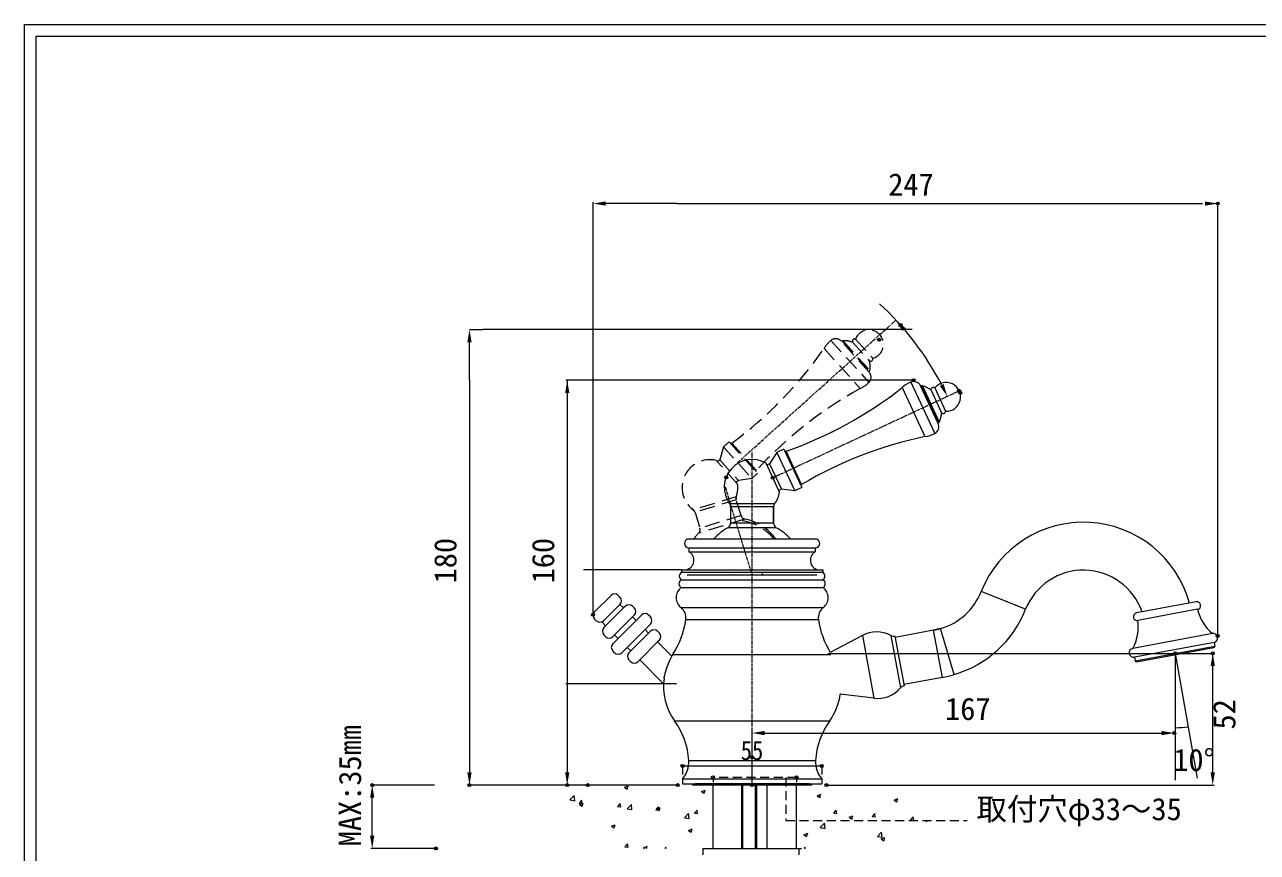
# Model space of a CAD drawing. Units: millimetres, scale not verified. Extents: x -426 to 426, y -295 to 295.
# Drawn here: x -425.8 to 60.9, y -32.1 to 294.6 of the extents above; entities that cross this region are included whole.
import ezdxf
from ezdxf.enums import TextEntityAlignment as Align

# ---------------------------------------------------------------- set-up
doc = ezdxf.new("R2010")
doc.units = ezdxf.units.MM
doc.header["$LTSCALE"] = 3
doc.header["$PDMODE"] = 32
doc.header["$PDSIZE"] = 1.2
for name, pattern in [('DASHED1', [1.8, 1.2, -0.6]), ('DASHED2', [3, 2, -1]), ('USER1', [0.6, 0.375, -0.075, 0.075, -0.075])]:
    doc.linetypes.add(name, pattern=pattern)
doc.layers.add('0-0_0', color=7, linetype='Continuous', lineweight=18)
doc.layers.add('0-1_02___PRT_ALL_AXES', color=7, linetype='Continuous', lineweight=18)
doc.styles.add('ＭＳ ゴシック', font='')
doc.styles.get('ＭＳ ゴシック').set_extended_font_data('MS Gothic')

# ---------------------------------------------------------------- blocks, each defined once
blk = doc.blocks.new('X85')
at = {"layer": '0-0_0'}
for p, q in [((3574.999, -679.116), (3576.052, -679.826)), ((3575.004, -679.117), (3576.486, -678.548)), ((3576.052, -679.824), (3576.481, -678.545)), ((3605.418, -680.811), (3606.471, -681.521)), ((3605.423, -680.812), (3606.905, -680.243)), ((3606.471, -681.519), (3606.9, -680.24)), ((3553.483, -684.131), (3555.131, -682.413)), ((3553.484, -684.138), (3555.366, -684.43)), ((3555.366, -684.423), (3555.132, -682.413)), ((3557.077, -685.376), (3558.342, -685.487)), ((3557.088, -685.376), (3558.108, -684.16)), ((3557.214, -685.943), (3558.267, -686.653)), ((3557.219, -685.944), (3558.701, -685.375)), ((3558.339, -685.511), (3558.094, -684.184)), ((3558.267, -686.651), (3558.696, -685.372)), ((3572.27, -686.705), (3573.29, -685.489)), ((3573.521, -686.839), (3573.276, -685.512)), ((3576.073, -687.635), (3577.721, -685.917)), ((3577.956, -687.927), (3577.722, -685.917)), ((3572.259, -686.704), (3573.524, -686.815)), ((3576.074, -687.642), (3577.956, -687.934)), ((3587.441, -688.032), (3588.706, -688.143)), ((3587.452, -688.033), (3588.472, -686.817)), ((3587.633, -687.638), (3588.686, -688.348)), ((3587.639, -687.639), (3589.121, -687.07)), ((3588.703, -688.168), (3588.458, -686.841)), ((3588.686, -688.346), (3589.115, -687.067)), ((3598.663, -691.138), (3600.311, -689.42)), ((3600.546, -691.43), (3600.312, -689.42)), ((3602.623, -689.361), (3603.888, -689.471)), ((3602.634, -689.361), (3603.654, -688.145)), ((3603.885, -689.496), (3603.64, -688.169)), ((3569.849, -694.465), (3570.902, -695.175)), ((3569.854, -694.466), (3571.336, -693.897)), ((3570.901, -695.173), (3571.331, -693.894)), ((3598.664, -691.145), (3600.546, -691.437)), ((3600.273, -696.161), (3601.755, -695.593)), ((3601.321, -696.868), (3601.75, -695.589)), ((3600.268, -696.16), (3601.321, -696.87)), ((3575.196, -702.626), (3576.461, -702.736)), ((3575.207, -702.626), (3576.227, -701.41)), ((3576.458, -702.761), (3576.213, -701.434)), ((3582.483, -702.987), (3582.899, -703.267)), ((3582.488, -702.988), (3583.971, -702.419)), ((3583.68, -703.267), (3583.965, -702.416)), ((3590.965, -703.267), (3591.409, -702.738)), ((3591.488, -703.267), (3591.395, -702.762))]:
    blk.add_line(p, q, dxfattribs=at)
blk = doc.blocks.new('X86')
at = {"layer": '0-0_0'}
for p, q in [((3651.035, -682.46), (3652.088, -683.17)), ((3651.04, -682.462), (3652.522, -681.893)), ((3652.088, -683.168), (3652.517, -681.889)), ((3681.454, -684.155), (3682.507, -684.865)), ((3681.46, -684.157), (3682.942, -683.588)), ((3682.507, -684.864), (3682.936, -683.584)), ((3657.606, -689.378), (3658.871, -689.489)), ((3657.617, -689.379), (3658.638, -688.163)), ((3658.868, -689.515), (3658.623, -688.188)), ((3663.669, -690.982), (3664.722, -691.692)), ((3663.675, -690.984), (3665.157, -690.415)), ((3664.722, -691.69), (3665.151, -690.411)), ((3672.788, -690.706), (3674.053, -690.817)), ((3672.799, -690.707), (3673.82, -689.491)), ((3674.05, -690.843), (3673.805, -689.516)), ((3687.982, -692.035), (3689.002, -690.819)), ((3689.232, -692.171), (3688.987, -690.845)), ((3652.312, -695.044), (3653.96, -693.326)), ((3652.313, -695.051), (3654.195, -695.343)), ((3654.195, -695.336), (3653.961, -693.326)), ((3687.97, -692.035), (3689.235, -692.145)), ((3694.089, -692.677), (3694.189, -692.745)), ((3694.094, -692.679), (3694.534, -692.51)), ((3645.885, -697.809), (3646.938, -698.519)), ((3645.89, -697.811), (3647.372, -697.242)), ((3646.937, -698.517), (3647.367, -697.238)), ((3674.902, -698.548), (3676.55, -696.829)), ((3674.903, -698.555), (3676.785, -698.847)), ((3676.304, -699.504), (3677.357, -700.214)), ((3676.31, -699.506), (3677.792, -698.937)), ((3676.785, -698.84), (3676.551, -696.83)), ((3677.357, -700.213), (3677.786, -698.933)), ((3645.964, -703.267), (3646.393, -702.756)), ((3646.467, -703.267), (3646.378, -702.781))]:
    blk.add_line(p, q, dxfattribs=at)

msp = doc.modelspace()

# ---------------------------------------------------------------- linework, layer by layer
at = {"layer": '0-0_0'}
for p, q in [((-425.841, 294.617), (425.594, 294.617)), ((-425.841, -294.604), (-425.841, 294.617)), ((-421.34, 290.116), (421.093, 290.116)), ((-421.34, -290.102), (-421.34, 290.116)), ((-79.427, 151.308), (-70.418, 131.988)), ((-75.911, 153.522), (-66.462, 133.259)), ((-65.175, 137.163), (-72.093, 151.999)), ((-71.713, 151.972), (-72.015, 151.831)), ((-71.713, 151.972), (-64.951, 137.471)), ((-71.393, 152.007), (-64.718, 137.694)), ((-66.507, 151.178), (-62.213, 141.969)), ((-67.967, 150.309), (-63.817, 141.41)), ((-64.951, 137.471), (-65.253, 137.33)), ((-126.088, 127.003), (-128.807, 125.735)), ((-126.088, 127.003), (-119.03, 111.867)), ((-128.807, 125.735), (-121.749, 110.6)), ((-119.047, 113.068), (-125.179, 126.219)), ((-127.771, 110.026), (-133.117, 121.49)), ((-131.681, 121.25), (-127.032, 111.281)), ((-127.032, 111.281), (-128.119, 110.774)), ((-121.749, 110.6), (-127.032, 111.281)), ((-119.03, 111.867), (-121.749, 110.6)), ((-129.716, 105.469), (-147.485, 105.469)), ((-147.101, 104.29), (-147.101, 97.787)), ((-130.101, 104.29), (-147.101, 104.29)), ((-130.101, 97.787), (-147.101, 97.787)), ((-129.055, 96.03), (-148.146, 96.03)), ((-163.551, 88.06), (-163.551, 86.56)), ((-163.551, 88.06), (-113.651, 88.06)), ((-113.651, 88.06), (-113.651, 86.56)), ((-163.551, 86.56), (-113.651, 86.56)), ((-166.501, 79.41), (-110.701, 79.41)), ((-166.501, 79.41), (-166.501, 78.41)), ((-166.501, 78.41), (-110.701, 78.41)), ((-134.601, 77.955), (-134.601, 77.433)), ((-110.701, 79.41), (-110.701, 78.41)), ((-166.696, 75.41), (-110.506, 75.41)), ((-164.198, 77.433), (-113.003, 77.433)), ((-145.864, 77.461), (-145.903, 77.433)), ((-140.768, 77.433), (-140.699, 77.447)), ((-166.696, 72.41), (-110.506, 72.41)), ((-30.622, 63.797), (-48.187, 70.774)), ((-166.666, 64.46), (-110.535, 64.46)), ((36.75, 66.755), (13.152, 62.381)), ((37.296, 63.805), (13.698, 59.431)), ((-164.783, 59.793), (-112.418, 59.793)), ((-66.938, 55.513), (-82.178, 52.688)), ((-64.205, 56.166), (-66.938, 55.513)), ((-63.494, 36.929), (-66.938, 55.513)), ((-58.873, 38.034), (-64.205, 56.166)), ((43.143, 54.21), (11.679, 48.378)), ((-95.09, 53.498), (-107.765, 46.759)), ((-95.09, 53.498), (-90.497, 28.722)), ((-83.847, 53.461), (-80.015, 32.785)), ((-82.279, 53.229), (-78.634, 33.564)), ((43.781, 50.768), (12.317, 44.937)), ((12.59, 43.462), (44.054, 49.293)), ((13.173, 43.061), (43.654, 48.711)), ((43.781, 50.768), (44.054, 49.293)), ((-169.932, 45.959), (-170.139, 45.63)), ((-169.932, 45.959), (-107.474, 45.959)), ((12.317, 44.937), (12.59, 43.462)), ((-63.494, 36.929), (-78.734, 34.105)), ((-90.497, 28.722), (-103.802, 30.355)), ((-103.757, 30.717), (-103.759, 30.733)), ((-169.219, 19.808), (-107.983, 19.808)), ((-163.632, 4.117), (-113.569, 4.117)), ((-166.101, -3.09), (-166.101, -5.09)), ((-166.101, -3.09), (-111.101, -3.09)), ((-111.101, -3.09), (-111.101, -5.09)), ((-166.101, -5.09), (-111.101, -5.09)), ((-162.101, -5.09), (-162.101, -5.59)), ((-115.101, -5.59), (-162.101, -5.59)), ((-116.1, -5.09), (-161.1, -5.09)), ((-115.101, -5.09), (-115.101, -5.59)), ((-158.1, -30.59), (-158.1, -33.09)), ((-158.1, -30.59), (-119.1, -30.59)), ((-120.1, -30.59), (-120.1, -33.09))]:
    msp.add_line(p, q, dxfattribs=at)
at = {"layer": '0-0_0', "color": 4}
for p, q in [((-201.392, 61.657), (-201.392, 224.495)), ((-168.392, 223.995), (39.236, 223.995)), ((-201.392, 104.42), (-201.392, 193.213)), ((-83.62, 176.38), (-81.842, 177.981)), ((-250.205, 154.234), (-250.205, -0.59)), ((-75.355, 154.234), (-212.114, 154.234)), ((-211.614, 154.234), (-211.614, -0.59)), ((28.561, 46.41), (43.773, 46.41)), ((43.273, -0.59), (43.273, 46.41)), ((-138.6, -5.09), (-138.6, 15.454)), ((-133.6, 14.954), (23.061, 14.954)), ((-263.985, -5.59), (-289.115, -5.59)), ((-168.457, -5.59), (-212.114, -5.59)), ((-108.743, -5.59), (43.773, -5.59)), ((-288.615, -25.59), (-288.615, -10.59)), ((-263.985, -30.59), (-289.115, -30.59))]:
    msp.add_line(p, q, dxfattribs=at)
at = {"layer": '0-0_0', "color": 4, "lineweight": 9}
for p, q in [((-168.392, 223.995), (-198.859, 223.995)), ((45.222, 53.306), (45.222, 223.995)), ((-250.205, 174.234), (-244.759, 174.234)), ((-250.205, 154.234), (-250.205, 171.377)), ((-108.743, 46.41), (43.773, 46.41)), ((-138.6, 5.43), (-138.6, 9.88)), ((-166.101, 1.962), (-111.101, 1.962)), ((-166.101, 1.962), (-166.101, -1.362)), ((-111.101, 1.962), (-111.101, -1.362)), ((-229.803, -5.59), (-250.205, -5.59)), ((-211.614, -5.59), (-229.803, -5.59))]:
    msp.add_line(p, q, dxfattribs=at)
at = {"layer": '0-0_0', "color": 1, "linetype": 'USER1'}
for p, q in [((-144.335, 121.712), (-83.991, 176.046)), ((-130.457, 115.743), (-56.864, 150.06)), ((-138.6, -5.59), (-138.601, 125.955)), ((-138.845, 78.168), (-149.168, 112.191))]:
    msp.add_line(p, q, dxfattribs=at)
at = {"layer": '0-0_0', "color": 2, "linetype": 'DASHED2'}
for p, q in [((-97.783, 170.463), (-90.985, 162.913)), ((-110.177, 166.811), (-95.913, 150.969)), ((-107.462, 169.956), (-92.501, 153.34)), ((-92.411, 157.45), (-103.365, 169.615)), ((-102.993, 169.701), (-103.241, 169.478)), ((-102.993, 169.701), (-92.287, 157.811)), ((-102.698, 169.828), (-92.13, 158.091)), ((-98.925, 169.206), (-92.355, 161.909)), ((-92.287, 157.811), (-92.535, 157.588)), ((-147.692, 129.925), (-149.922, 127.918)), ((-149.922, 127.918), (-138.747, 115.507)), ((-147.692, 129.925), (-136.518, 117.514)), ((-136.885, 118.657), (-146.594, 129.441)), ((-144.339, 113.198), (-152.802, 122.598)), ((-151.359, 122.788), (-143.998, 114.614)), ((-136.518, 117.514), (-138.747, 115.507)), ((-143.998, 114.614), (-144.89, 113.811)), ((-138.747, 115.507), (-143.998, 114.614)), ((-144.866, 108.271), (-161.859, 103.076)), ((-142.988, 100.813), (-144.889, 107.031)), ((-141.474, 99.438), (-159.731, 93.856)), ((-142.988, 100.813), (-159.245, 95.843))]:
    msp.add_line(p, q, dxfattribs=at)
at = {"layer": '0-0_0', "lineweight": 15}
for p, q in [((-113.003, 91.433), (-164.198, 91.433)), ((-166.501, 79.41), (-205.238, 79.41)), ((-200.827, 62.789), (-194.321, 69.294)), ((-190.786, 68.587), (-191.493, 69.294)), ((-197.857, 58.687), (-190.786, 65.759)), ((-197.291, 59.253), (-190.786, 65.759)), ((-196.443, 57.273), (-189.372, 64.344)), ((-189.372, 64.344), (-190.786, 65.759)), ((-188.665, 65.051), (-189.372, 64.344)), ((-185.129, 64.344), (-185.836, 65.051)), ((-200.12, 59.253), (-200.827, 59.96)), ((-196.443, 57.273), (-197.857, 58.687)), ((-192.907, 53.738), (-185.836, 60.809)), ((-191.493, 52.324), (-184.422, 59.395)), ((-185.129, 61.516), (-185.836, 60.809)), ((-184.422, 59.395), (-185.836, 60.809)), ((-182.301, 61.516), (-184.422, 59.395)), ((-178.765, 60.809), (-179.472, 61.516)), ((-197.15, 56.566), (-196.443, 57.273)), ((-197.15, 53.738), (-196.443, 53.031)), ((-193.614, 53.031), (-192.907, 53.738)), ((-191.493, 52.324), (-192.907, 53.738)), ((-187.957, 48.788), (-180.886, 55.859)), ((-186.543, 47.374), (-179.472, 54.445)), ((-178.765, 57.98), (-180.886, 55.859)), ((-179.472, 54.445), (-180.886, 55.859)), ((-178.765, 55.152), (-179.472, 54.445)), ((-175.229, 54.445), (-175.937, 55.152)), ((-193.614, 50.202), (-191.493, 52.324)), ((-190.079, 46.667), (-187.957, 48.788)), ((-186.543, 47.374), (-187.957, 48.788)), ((-183.008, 43.838), (-175.937, 50.909)), ((-175.229, 51.616), (-175.937, 50.909)), ((-170.315, 45.287), (-175.937, 50.909)), ((-192.907, 46.667), (-193.614, 47.374)), ((-187.25, 46.667), (-186.543, 47.374)), ((-187.25, 43.838), (-186.543, 43.131)), ((-183.715, 43.131), (-183.008, 43.838)), ((-173.579, 34.41), (-183.008, 43.838)), ((28.495, 46.41), (37.178, -2.831)), ((28.495, 46.41), (28.495, -3.59)), ((-168.457, 34.41), (-212.114, 34.41)), ((-154.05, -30.59), (-154.05, -5.59))]:
    msp.add_line(p, q, dxfattribs=at)
at = {"layer": '0-0_0', "color": 4, "linetype": 'DASHED1', "lineweight": 9}
for p, q in [((-154.05, -2.551), (-154.05, -4.373)), ((-121.05, -2.551), (-154.05, -2.551)), ((-121.05, -2.551), (-121.05, -4.373))]:
    msp.add_line(p, q, dxfattribs=at)
at = {"layer": '0-0_0', "color": 2}
for p, q in [((-142.35, -5.59), (-142.35, -30.59)), ((-137.35, -5.59), (-137.35, -30.59))]:
    msp.add_line(p, q, dxfattribs=at)
at = {"layer": '0-0_0', "color": 4, "lineweight": 9}
msp.add_lwpolyline([(-75.355, 174.234), (-212.114, 174.234), (-244.759, 174.234)], dxfattribs=at)
at = {"layer": '0-0_0', "color": 2, "linetype": 'DASHED2'}
for points in [[(-149.922, 127.918), (-151.359, 122.788), (-152.251, 121.986)], [(-144.889, 107.031), (-161.146, 102.061), (-159.245, 95.843)]]:
    msp.add_lwpolyline(points, dxfattribs=at)
at = {"layer": '0-0_0'}
for points in [[(-128.807, 125.735), (-131.681, 121.25), (-132.768, 120.743)], [(-130.101, 97.787), (-130.101, 104.29), (-130.101, 97.787)], [(-173.392, 36.517), (-173.353, 36.716), (-173.313, 36.914), (-173.271, 37.112), (-173.228, 37.309), (-173.183, 37.507), (-173.137, 37.704), (-173.09, 37.9), (-173.041, 38.097), (-172.991, 38.293), (-172.94, 38.488), (-172.887, 38.684), (-172.834, 38.878), (-172.778, 39.073), (-172.722, 39.267), (-172.664, 39.461), (-172.606, 39.655), (-172.546, 39.848), (-172.484, 40.041), (-172.422, 40.233), (-172.358, 40.425), (-172.293, 40.617), (-172.227, 40.808), (-172.16, 40.999), (-172.092, 41.19), (-172.023, 41.38), (-171.952, 41.569), (-171.881, 41.759), (-171.808, 41.947), (-171.734, 42.136), (-171.66, 42.324), (-171.584, 42.511), (-171.507, 42.698), (-171.429, 42.885), (-171.35, 43.071), (-171.27, 43.257), (-171.189, 43.442), (-171.107, 43.627), (-171.023, 43.812), (-170.939, 43.996)], [(-170.939, 43.996), (-170.854, 44.179), (-170.768, 44.362), (-170.681, 44.545), (-170.593, 44.727), (-170.504, 44.908), (-170.414, 45.089), (-170.323, 45.27), (-170.232, 45.45), (-170.139, 45.63)]]:
    msp.add_lwpolyline(points, dxfattribs=at)
at = {"layer": '0-0_0', "color": 4, "linetype": 'DASHED1', "lineweight": 9}
msp.add_lwpolyline([(-125.34, -2.591), (-125.34, -19.547), (-53.753, -19.547)], dxfattribs=at)
at = {"layer": '0-0_0', "color": 4}
msp.add_arc((-166.712, 98.837), 116.046, 27.46885, 47.53115, dxfattribs=at)
at = {"layer": '0-0_0', "color": 2, "linetype": 'DASHED2'}
for centre, radius, start, end in [((-105.594, 167.608), 3, 42, 128.50419), ((-98.134, 169.634), 0.9, 67.09961, 208.42676), ((-92.463, 168.418), 5.7, 285.03114, 158.96886), ((-240.38, 257.264), 158.539, 306.2681, 325.21195), ((-100.489, 161.191), 11.2, 128.50419, 149.8832), ((-102.659, 169.329), 0.5, 94.4612, 132), ((-102.076, 161.852), 8, 66.8081, 94.4612), ((-91.846, 162.651), 0.9, 235.57324, 16.90039), ((-99.997, 159.544), 8, 349.5388, 17.1919), ((-94.641, 155.443), 3, 315.49581, 42), ((-92.622, 158.182), 0.5, 312, 349.5388), ((-19.565, 12.024), 158.539, 118.78805, 137.7319), ((-100.489, 161.191), 11.2, 294.1168, 315.49581), ((-145.166, 127.12), 2.725, 121.59686, 131.99714), ((-155.259, 111.876), 11, 77.0968, 233.12893), ((-139.044, 120.32), 2.725, 312.00286, 322.40314), ((-155.259, 111.876), 11, 340.87107, 6.9032), ((-142.977, 107.616), 2, 160.87107, 197), ((-163.059, 101.476), 2, 17, 53.12893), ((-145.463, 78.967), 20, 38.55688, 86.49257), ((-141.075, 101.398), 2, 197, 258.49257), ((-145.464, 79.84), 20, 35.42556, 78.49257), ((-145.464, 79.84), 20, 135.50743, 144.57444), ((-161.158, 95.258), 2, 315.50743, 17)]:
    msp.add_arc(centre, radius, start, end, dxfattribs=at)
at = {"layer": '0-0_0'}
for centre, radius, start, end in [((-177.495, 275.877), 158.539, 289.2681, 308.21195), ((-71.806, 143.102), 11.2, 111.50419, 132.8832), ((-74.812, 150.731), 3, 25, 111.50419), ((-71.501, 151.519), 0.5, 77.4612, 115), ((-73.13, 144.198), 8, 49.8081, 77.4612), ((-67.085, 150.487), 0.9, 50.09961, 191.42676), ((-62.018, 147.666), 5.7, 268.03114, 141.96886), ((-71.817, 141.383), 8, 332.5388, 0.1919), ((-63.113, 141.971), 0.9, 218.57324, 359.90039), ((-67.894, 135.895), 3, 298.49581, 25), ((-65.162, 137.924), 0.5, 295, 332.5388), ((-38.03, -23.208), 158.539, 101.78805, 120.7319), ((-71.806, 143.102), 11.2, 277.1168, 298.49581), ((-138.601, 111.955), 11, 60.0968, 216.12893), ((-124.492, 123.581), 2.725, 104.59686, 114.99714), ((-120.625, 115.289), 2.725, 295.00286, 305.40314), ((-138.601, 111.955), 11, 323.87107, 349.9032), ((-138.601, 111.955), 11, 323.87107, 349.9032), ((-149.101, 104.29), 2, 0, 36.12893), ((-128.101, 104.29), 2, 143.87107, 180), ((-149.101, 97.787), 2, 298.50743, 0), ((-128.101, 97.787), 2, 180, 241.49257), ((-7.806, 54.734), 43.45, 15.39385, 158.33613), ((-138.601, 78.455), 20, 118.50743, 139.54146), ((-138.601, 78.455), 20, 40.45854, 61.49257), ((-163.551, 89.807), 1.75, 111.72392, 179.90535), ((-163.551, 89.81), 1.75, 180, 270), ((-113.651, 89.81), 1.75, 270, 0), ((-113.651, 89.807), 1.75, 0.09465, 68.27608), ((-165.491, 83.177), 3.9, 285.00921, 60.1695), ((-111.711, 83.177), 3.9, 119.8305, 254.99079), ((-165.751, 76.91), 1.6, 110.36413, 249.63587), ((-111.451, 76.91), 1.6, 290.36413, 69.63587), ((-7.806, 54.734), 24.55, 19.17602, 158.33613), ((-165.701, 73.91), 1.8, 123.55731, 236.44269), ((-111.501, 73.91), 1.8, 303.55731, 56.44269), ((-163.601, 68.41), 5, 126.8699, 232.18551), ((-113.601, 68.41), 5, 307.81449, 53.1301), ((-71.188, 79.911), 24.75, 286.38809, 338.33613), ((-169.732, 60.51), 5, 351.75812, 52.18551), ((-107.47, 60.51), 5, 127.81449, 188.24188), ((-71.188, 79.911), 43.65, 286.38809, 338.33613), ((37.023, 65.28), 1.5, 280.5, 100.5), ((54.553, 67.741), 17.7, 192.84845, 229.86046), ((-199.422, 64.81), 35, 327.41139, 351.75812), ((-77.779, 64.81), 35, 188.24188, 211.04857), ((-3.823, 56.922), 17.7, 331.13954, 8.15155), ((13.425, 60.906), 1.5, 100.5, 280.5), ((-89.503, 42.991), 11.9, 61.62313, 118), ((-71.922, 82.405), 27.35, 280.5, 286.38809), ((43.462, 52.489), 1.75, 280.5, 100.5), ((-82.743, 55.505), 2.323, 241.62313, 281.5396), ((43.563, 49.202), 0.5, 280.5, 10.5), ((-150.301, 33.41), 23.3, 147.41139, 148.36701), ((11.998, 46.657), 1.75, 100.5, 280.5), ((13.082, 43.553), 0.5, 190.5, 280.5), ((-150.301, 33.41), 23.3, 172.33552, 215.71527), ((-71.922, 82.405), 46.25, 280.5, 286.38809), ((-126.901, 33.41), 23.3, 324.28473, 352.46714), ((-89.047, 40.533), 11.9, 263, 319.37687), ((-78.252, 31.273), 2.323, 99.4604, 139.37687), ((-193.576, 2.295), 30, 3.4808, 35.71527), ((-83.625, 2.295), 30, 144.28473, 176.5192), ((-173.613, 3.51), 10, 318.70013, 3.4808), ((-103.588, 3.51), 10, 176.5192, 221.29987)]:
    msp.add_arc(centre, radius, start, end, dxfattribs=at)
at = {"layer": '0-0_0', "lineweight": 15}
for centre, radius, start, end in [((-192.907, 67.88), 2, 45, 135), ((-192.2, 67.173), 2, 315, 45), ((-187.25, 63.637), 2, 45, 135), ((-186.543, 62.93), 2, 315, 45), ((-199.413, 61.374), 2, 135, 225), ((-198.705, 60.667), 2, 225, 315), ((-180.886, 60.102), 2, 45, 135), ((-180.179, 59.395), 2, 315, 45), ((-195.736, 55.152), 2, 135, 225), ((-177.351, 53.738), 2, 45, 135), ((-176.644, 53.031), 2, 315, 45), ((-195.028, 54.445), 2, 225, 315), ((-192.2, 48.788), 2, 135, 225), ((-191.493, 48.081), 2, 225, 315), ((-185.836, 45.252), 2, 135, 225), ((-185.129, 44.545), 2, 225, 315), ((28.061, 57.073), 40, 270.62166, 277.95959)]:
    msp.add_arc(centre, radius, start, end, dxfattribs=at)
at = {"layer": '0-0_0'}
for p in [(45.222, 223.995), (-80.023, 175.984), (-88.503, 170.218), (-74.855, 154.234), (-56.864, 150.06), (-56.438, 149.331), (-148.846, 115.885), (-130.457, 115.743), (-201.392, 61.657), (45.222, 53.306), (28.495, 46.41), (43.273, 46.41), (28.061, 14.954), (-288.615, -5.59), (-250.205, -5.59), (-211.614, -5.59), (-203.485, -5.59), (-167.957, -5.59), (-138.6, -5.59), (-109.243, -5.59), (-263.485, -30.59)]:
    msp.add_point(p, dxfattribs=at)
at = {"layer": '0-0_0', "color": 6}
for p in [(-138.6, 5.43), (-166.101, 1.962), (-111.101, 1.962), (-154.05, -2.551), (-121.05, -2.551)]:
    msp.add_point(p, dxfattribs=at)
at = {"layer": '0-0_0', "color": 4}
for points in [[(-196.392, 224.828), (-196.392, 223.161), (-201.392, 223.995)], [(40.222, 224.828), (40.222, 223.161), (45.222, 223.995)], [(-79.208, 173.65), (-77.946, 174.738), (-81.842, 177.981)], [(-251.038, 169.234), (-249.371, 169.234), (-250.205, 174.234)], [(-212.448, 149.234), (-210.781, 149.234), (-211.614, 154.234)], [(-63.001, 152.733), (-64.496, 151.997), (-61.538, 147.88)], [(42.439, 41.41), (44.106, 41.41), (43.273, 46.41)], [(-133.6, 15.787), (-133.6, 14.12), (-138.6, 14.954)], [(23.061, 15.787), (23.061, 14.12), (28.061, 14.954)], [(-251.038, -0.59), (-249.371, -0.59), (-250.205, -5.59)], [(-212.448, -0.59), (-210.781, -0.59), (-211.614, -5.59)], [(42.439, -0.59), (44.106, -0.59), (43.273, -5.59)], [(-289.449, -10.59), (-287.782, -10.59), (-288.615, -5.59)], [(-289.449, -25.59), (-287.782, -25.59), (-288.615, -30.59)]]:
    msp.add_solid(points, dxfattribs=at)
at = {"layer": '0-1_02___PRT_ALL_AXES'}
for p, q in [((-117.6, -5.59), (-159.6, -5.59)), ((-142.85, -5.59), (-142.85, -30.59)), ((-136.85, -5.59), (-136.85, -30.59)), ((-132.65, -30.59), (-132.65, -5.59)), ((-121.05, -30.59), (-121.05, -5.59))]:
    msp.add_line(p, q, dxfattribs=at)

# ---------------------------------------------------------------- block references
at = {"layer": '0-0_0'}
for name in ['X85', 'X86']:
    msp.add_blockref(name, (-3764.009, 672.677), dxfattribs=at)

# ---------------------------------------------------------------- texts
at = {"layer": '0-0_0', "style": 'ＭＳ ゴシック'}
for s, p in [('247', (-84.856, 224.495)), ('167', (-62.412, 17.454)), ('10°', (27.684, -2.704)), ('取付穴φ33～35', (-50.007, -22.094))]:
    msp.add_text(s, height=8.798, dxfattribs=at).set_placement(p, align=Align.BOTTOM_LEFT)
for s, p in [('180', (-252.705, 74.036)), ('160', (-214.114, 74.036)), ('52', (54.859, 16.357)), ('MAX:35㎜', (-290.36, -29.761))]:
    msp.add_text(s, height=8.798, rotation=90, dxfattribs=at).set_placement(p, align=Align.BOTTOM_LEFT)
at = {"layer": '0-0_0', "style": 'ＭＳ ゴシック', "width": 0.85}
msp.add_text('55', height=7.698, dxfattribs=at).set_placement((-143.101, 1.962), align=Align.BOTTOM_LEFT)

doc.saveas('drawing.dxf')
